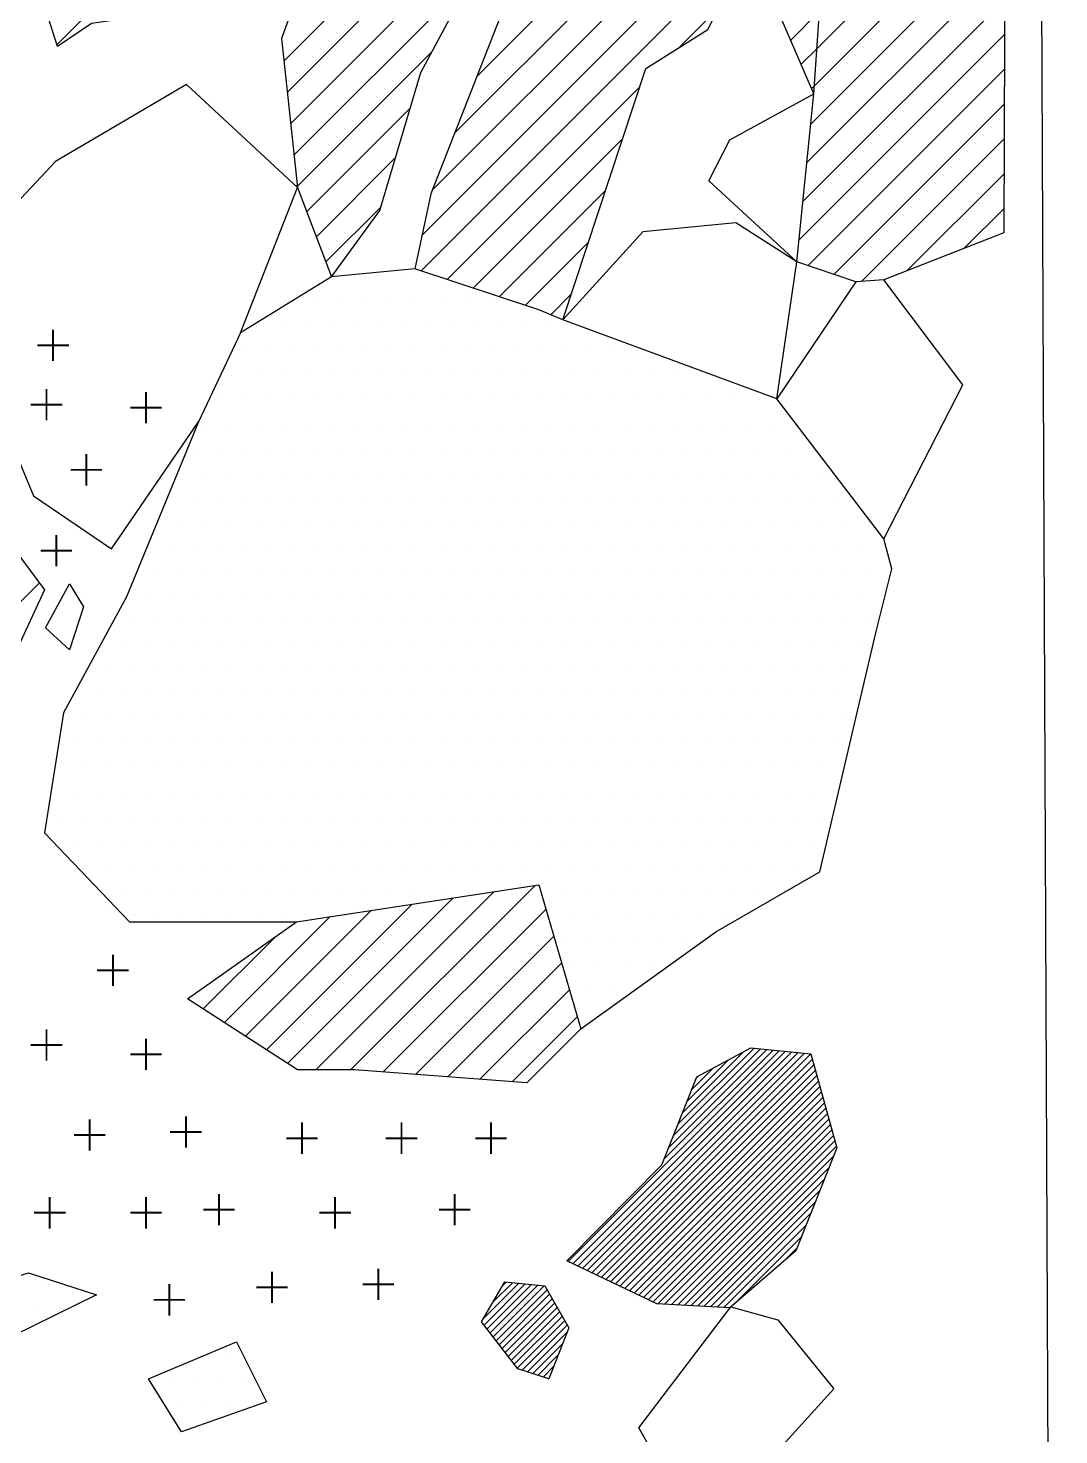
# Model space of a CAD drawing. Header units: metres. Extents: x -3.85 to -2.47, y -18.86 to -15.39.
# Drawn here: x -2.991 to -2.466, y -16.89 to -16.173 of the extents above; entities that cross this region are included whole.
import ezdxf

# ---------------------------------------------------------------- set-up
doc = ezdxf.new("R2010")
doc.units = ezdxf.units.M
doc.header["$LTSCALE"] = 25
doc.header["$MEASUREMENT"] = 0
doc.linetypes.add('STRICHPUNKTX2', pattern=[2, 1, -0.5, 0, -0.5])
doc.layers.get('0').update_dxf_attribs({"linetype": 'CONTINUOUS'})
for name, color, linetype in [('FEUER', 1, 'CONTINUOUS'), ('GRABUNGSGRENZE', 3, 'STRICHPUNKTX2'), ('KNOCHEN', 2, 'CONTINUOUS'), ('KNOCHENSCHRAFF', 2, 'CONTINUOUS'), ('STEINE', 4, 'CONTINUOUS'), ('STEINESCHRAFF', 4, 'CONTINUOUS')]:
    doc.layers.add(name, color=color, linetype=linetype)

# ---------------------------------------------------------------- blocks, each defined once
blk = doc.blocks.new('*X3')
at = {"color": 0}
for p, q in [((-271.614, -1680.171), (-260.866, -1669.423)), ((-271.375, -1680.285), (-260.545, -1669.455)), ((-271.135, -1680.399), (-260.223, -1669.487)), ((-270.896, -1680.513), (-259.902, -1669.519)), ((-270.657, -1680.628), (-259.581, -1669.552)), ((-270.418, -1680.742), (-259.26, -1669.584)), ((-270.178, -1680.856), (-259.183, -1669.861)), ((-266.733, -1674.936), (-261.188, -1669.391)), ((-266.499, -1674.349), (-261.509, -1669.359)), ((-266.265, -1673.761), (-261.83, -1669.326)), ((-266.032, -1673.174), (-262.152, -1669.294)), ((-265.798, -1672.587), (-262.687, -1669.476)), ((-265.565, -1672), (-263.451, -1669.886)), ((-269.939, -1680.971), (-259.107, -1670.138)), ((-269.7, -1681.085), (-259.03, -1670.415)), ((-269.461, -1681.199), (-258.954, -1670.692)), ((-265.331, -1671.413), (-264.214, -1670.296)), ((-269.221, -1681.314), (-258.877, -1670.969)), ((-268.982, -1681.428), (-258.8, -1671.246)), ((-265.098, -1670.826), (-264.978, -1670.706)), ((-268.743, -1681.542), (-258.724, -1671.523)), ((-268.504, -1681.657), (-258.647, -1671.8)), ((-268.264, -1681.771), (-258.571, -1672.077)), ((-268.025, -1681.885), (-258.494, -1672.354)), ((-267.786, -1682), (-258.417, -1672.631)), ((-267.547, -1682.114), (-258.341, -1672.908)), ((-267.308, -1682.228), (-258.264, -1673.185)), ((-267.052, -1682.326), (-258.188, -1673.462)), ((-266.717, -1682.345), (-258.111, -1673.739)), ((-266.382, -1682.363), (-258.034, -1674.016)), ((-266.047, -1682.381), (-257.958, -1674.293)), ((-265.711, -1682.4), (-258.101, -1674.789)), ((-265.376, -1682.418), (-258.335, -1675.377)), ((-265.041, -1682.437), (-258.569, -1675.964)), ((-264.706, -1682.455), (-258.802, -1676.552)), ((-264.371, -1682.473), (-259.036, -1677.139)), ((-264.036, -1682.492), (-259.27, -1677.726)), ((-263.7, -1682.51), (-259.504, -1678.314)), ((-263.208, -1682.371), (-259.738, -1678.901)), ((-260.617, -1680.134), (-259.972, -1679.489)), ((-275.931, -1683.073), (-274.132, -1681.274)), ((-275.904, -1683.4), (-273.81, -1681.306)), ((-275.751, -1683.6), (-273.489, -1681.338)), ((-275.597, -1683.801), (-273.167, -1681.371)), ((-275.452, -1682.241), (-274.453, -1681.242)), ((-275.444, -1684.001), (-272.846, -1681.403)), ((-274.974, -1681.409), (-274.774, -1681.21)), ((-275.291, -1684.201), (-272.699, -1681.61)), ((-275.137, -1684.401), (-272.571, -1681.835)), ((-274.984, -1684.601), (-272.442, -1682.06)), ((-274.831, -1684.802), (-272.314, -1682.285)), ((-274.677, -1685.002), (-272.185, -1682.51)), ((-274.524, -1685.202), (-272.057, -1682.735)), ((-274.371, -1685.402), (-271.928, -1682.96)), ((-274.217, -1685.602), (-271.8, -1683.185)), ((-273.969, -1685.707), (-271.671, -1683.41)), ((-273.701, -1685.794), (-271.683, -1683.775)), ((-273.434, -1685.88), (-271.911, -1684.357)), ((-273.167, -1685.966), (-272.139, -1684.939)), ((-272.899, -1686.052), (-272.367, -1685.52)), ((-272.632, -1686.139), (-272.596, -1686.102))]:
    blk.add_line(p, q, dxfattribs=at)
blk = doc.blocks.new('*X4')
at = {"color": 0}
for p, q in [((-286.094, -1618.99), (-268.224, -1601.121)), ((-285.923, -1620.587), (-271.01, -1605.674)), ((-276.281, -1619.783), (-263.359, -1606.862)), ((-277.421, -1622.692), (-262.486, -1607.757)), ((-278.561, -1625.6), (-261.613, -1608.651)), ((-258.947, -1618.36), (-249.374, -1608.787)), ((-279.077, -1627.883), (-260.74, -1609.546)), ((-285.751, -1622.183), (-274.212, -1610.644)), ((-259.077, -1620.258), (-249.378, -1610.559)), ((-259.262, -1622.21), (-249.383, -1612.331)), ((-279.113, -1629.687), (-262.187, -1612.761)), ((-297.658, -1618.18), (-293.262, -1613.784)), ((-285.58, -1623.78), (-276.523, -1614.722)), ((-259.461, -1624.177), (-249.388, -1614.104)), ((-259.66, -1626.144), (-249.392, -1615.876)), ((-265.994, -1618.336), (-263.955, -1616.296)), ((-260.285, -1617.93), (-258.817, -1616.462)), ((-259.859, -1628.111), (-249.397, -1617.648)), ((-259.752, -1619.165), (-258.947, -1618.36)), ((-285.409, -1625.376), (-278.565, -1618.532)), ((-259.398, -1629.418), (-249.401, -1619.421)), ((-277.785, -1630.126), (-267.973, -1620.315)), ((-259.219, -1620.399), (-259.077, -1620.258)), ((-258.078, -1629.865), (-249.406, -1621.193)), ((-284.935, -1626.67), (-279.672, -1621.407)), ((-276.456, -1630.566), (-268.846, -1622.956)), ((-256.666, -1630.221), (-249.411, -1622.966)), ((-284.446, -1627.949), (-280.419, -1623.922)), ((-254.355, -1629.677), (-249.415, -1624.738)), ((-275.128, -1631.005), (-269.72, -1625.597)), ((-283.958, -1629.229), (-281.167, -1626.437)), ((-251.449, -1628.539), (-249.42, -1626.51)), ((-273.799, -1631.444), (-270.594, -1628.239)), ((-272.51, -1631.923), (-271.467, -1630.88)), ((-311.198, -1658.237), (-298.552, -1645.59)), ((-284.469, -1670.398), (-275.388, -1661.317)), ((-282.701, -1670.398), (-273.301, -1660.998)), ((-286.984, -1669.377), (-279.561, -1661.955)), ((-285.909, -1670.071), (-277.475, -1661.636)), ((-289.132, -1667.99), (-283.735, -1662.593)), ((-288.058, -1668.684), (-281.648, -1662.274)), ((-281.043, -1670.508), (-272.756, -1662.221)), ((-290.206, -1667.297), (-286.516, -1663.606)), ((-279.4, -1670.632), (-272.357, -1663.59)), ((-277.756, -1670.757), (-271.958, -1664.958)), ((-276.113, -1670.881), (-271.559, -1666.327)), ((-274.469, -1671.005), (-271.16, -1667.696))]:
    blk.add_line(p, q, dxfattribs=at)
blk = doc.blocks.new('*X6')
at = {"color": 0}
for p, q in [((-282.5, -1630), (-282.5, -1630)), ((-281.25, -1630), (-281.25, -1630)), ((-280, -1630), (-280, -1630)), ((-278.75, -1630), (-278.75, -1630)), ((-285.625, -1631.25), (-285.625, -1631.25)), ((-284.375, -1631.25), (-284.375, -1631.25)), ((-283.125, -1631.25), (-283.125, -1631.25)), ((-281.875, -1631.25), (-281.875, -1631.25)), ((-280.625, -1631.25), (-280.625, -1631.25)), ((-279.375, -1631.25), (-279.375, -1631.25)), ((-278.125, -1631.25), (-278.125, -1631.25)), ((-276.875, -1631.25), (-276.875, -1631.25)), ((-275.625, -1631.25), (-275.625, -1631.25)), ((-287.5, -1632.5), (-287.5, -1632.5)), ((-286.25, -1632.5), (-286.25, -1632.5)), ((-285, -1632.5), (-285, -1632.5)), ((-283.75, -1632.5), (-283.75, -1632.5)), ((-282.5, -1632.5), (-282.5, -1632.5)), ((-281.25, -1632.5), (-281.25, -1632.5)), ((-280, -1632.5), (-280, -1632.5)), ((-278.75, -1632.5), (-278.75, -1632.5)), ((-277.5, -1632.5), (-277.5, -1632.5)), ((-276.25, -1632.5), (-276.25, -1632.5)), ((-275, -1632.5), (-275, -1632.5)), ((-273.75, -1632.5), (-273.75, -1632.5)), ((-272.5, -1632.5), (-272.5, -1632.5)), ((-271.25, -1632.5), (-271.25, -1632.5)), ((-288.125, -1633.75), (-288.125, -1633.75)), ((-286.875, -1633.75), (-286.875, -1633.75)), ((-285.625, -1633.75), (-285.625, -1633.75)), ((-284.375, -1633.75), (-284.375, -1633.75)), ((-283.125, -1633.75), (-283.125, -1633.75)), ((-281.875, -1633.75), (-281.875, -1633.75)), ((-280.625, -1633.75), (-280.625, -1633.75)), ((-279.375, -1633.75), (-279.375, -1633.75)), ((-278.125, -1633.75), (-278.125, -1633.75)), ((-276.875, -1633.75), (-276.875, -1633.75)), ((-275.625, -1633.75), (-275.625, -1633.75)), ((-274.375, -1633.75), (-274.375, -1633.75)), ((-273.125, -1633.75), (-273.125, -1633.75)), ((-271.875, -1633.75), (-271.875, -1633.75)), ((-270.625, -1633.75), (-270.625, -1633.75)), ((-269.375, -1633.75), (-269.375, -1633.75)), ((-268.125, -1633.75), (-268.125, -1633.75)), ((-288.75, -1635), (-288.75, -1635)), ((-287.5, -1635), (-287.5, -1635)), ((-286.25, -1635), (-286.25, -1635)), ((-285, -1635), (-285, -1635)), ((-283.75, -1635), (-283.75, -1635)), ((-282.5, -1635), (-282.5, -1635)), ((-281.25, -1635), (-281.25, -1635)), ((-280, -1635), (-280, -1635)), ((-278.75, -1635), (-278.75, -1635)), ((-277.5, -1635), (-277.5, -1635)), ((-276.25, -1635), (-276.25, -1635)), ((-275, -1635), (-275, -1635)), ((-273.75, -1635), (-273.75, -1635)), ((-272.5, -1635), (-272.5, -1635)), ((-271.25, -1635), (-271.25, -1635)), ((-270, -1635), (-270, -1635)), ((-268.75, -1635), (-268.75, -1635)), ((-267.5, -1635), (-267.5, -1635)), ((-266.25, -1635), (-266.25, -1635)), ((-265, -1635), (-265, -1635)), ((-289.375, -1636.25), (-289.375, -1636.25)), ((-288.125, -1636.25), (-288.125, -1636.25)), ((-286.875, -1636.25), (-286.875, -1636.25)), ((-285.625, -1636.25), (-285.625, -1636.25)), ((-284.375, -1636.25), (-284.375, -1636.25)), ((-283.125, -1636.25), (-283.125, -1636.25)), ((-281.875, -1636.25), (-281.875, -1636.25)), ((-280.625, -1636.25), (-280.625, -1636.25)), ((-279.375, -1636.25), (-279.375, -1636.25)), ((-278.125, -1636.25), (-278.125, -1636.25)), ((-276.875, -1636.25), (-276.875, -1636.25)), ((-275.625, -1636.25), (-275.625, -1636.25)), ((-274.375, -1636.25), (-274.375, -1636.25)), ((-273.125, -1636.25), (-273.125, -1636.25)), ((-271.875, -1636.25), (-271.875, -1636.25)), ((-270.625, -1636.25), (-270.625, -1636.25)), ((-269.375, -1636.25), (-269.375, -1636.25)), ((-268.125, -1636.25), (-268.125, -1636.25)), ((-266.875, -1636.25), (-266.875, -1636.25)), ((-265.625, -1636.25), (-265.625, -1636.25)), ((-264.375, -1636.25), (-264.375, -1636.25)), ((-263.125, -1636.25), (-263.125, -1636.25)), ((-261.875, -1636.25), (-261.875, -1636.25)), ((-290, -1637.5), (-290, -1637.5)), ((-288.75, -1637.5), (-288.75, -1637.5)), ((-287.5, -1637.5), (-287.5, -1637.5)), ((-286.25, -1637.5), (-286.25, -1637.5)), ((-285, -1637.5), (-285, -1637.5)), ((-283.75, -1637.5), (-283.75, -1637.5)), ((-282.5, -1637.5), (-282.5, -1637.5)), ((-281.25, -1637.5), (-281.25, -1637.5)), ((-280, -1637.5), (-280, -1637.5)), ((-278.75, -1637.5), (-278.75, -1637.5)), ((-277.5, -1637.5), (-277.5, -1637.5)), ((-276.25, -1637.5), (-276.25, -1637.5)), ((-275, -1637.5), (-275, -1637.5)), ((-273.75, -1637.5), (-273.75, -1637.5)), ((-272.5, -1637.5), (-272.5, -1637.5)), ((-271.25, -1637.5), (-271.25, -1637.5)), ((-270, -1637.5), (-270, -1637.5)), ((-268.75, -1637.5), (-268.75, -1637.5)), ((-267.5, -1637.5), (-267.5, -1637.5)), ((-266.25, -1637.5), (-266.25, -1637.5)), ((-265, -1637.5), (-265, -1637.5)), ((-263.75, -1637.5), (-263.75, -1637.5)), ((-262.5, -1637.5), (-262.5, -1637.5)), ((-261.25, -1637.5), (-261.25, -1637.5)), ((-290.625, -1638.75), (-290.625, -1638.75)), ((-289.375, -1638.75), (-289.375, -1638.75)), ((-288.125, -1638.75), (-288.125, -1638.75)), ((-286.875, -1638.75), (-286.875, -1638.75)), ((-285.625, -1638.75), (-285.625, -1638.75)), ((-284.375, -1638.75), (-284.375, -1638.75)), ((-283.125, -1638.75), (-283.125, -1638.75)), ((-281.875, -1638.75), (-281.875, -1638.75)), ((-280.625, -1638.75), (-280.625, -1638.75)), ((-279.375, -1638.75), (-279.375, -1638.75)), ((-278.125, -1638.75), (-278.125, -1638.75)), ((-276.875, -1638.75), (-276.875, -1638.75)), ((-275.625, -1638.75), (-275.625, -1638.75)), ((-274.375, -1638.75), (-274.375, -1638.75)), ((-273.125, -1638.75), (-273.125, -1638.75)), ((-271.875, -1638.75), (-271.875, -1638.75)), ((-270.625, -1638.75), (-270.625, -1638.75)), ((-269.375, -1638.75), (-269.375, -1638.75)), ((-268.125, -1638.75), (-268.125, -1638.75)), ((-266.875, -1638.75), (-266.875, -1638.75)), ((-265.625, -1638.75), (-265.625, -1638.75)), ((-264.375, -1638.75), (-264.375, -1638.75)), ((-263.125, -1638.75), (-263.125, -1638.75)), ((-261.875, -1638.75), (-261.875, -1638.75)), ((-260.625, -1638.75), (-260.625, -1638.75)), ((-259.375, -1638.75), (-259.375, -1638.75)), ((-291.25, -1640), (-291.25, -1640)), ((-290, -1640), (-290, -1640)), ((-288.75, -1640), (-288.75, -1640)), ((-287.5, -1640), (-287.5, -1640)), ((-286.25, -1640), (-286.25, -1640)), ((-285, -1640), (-285, -1640)), ((-283.75, -1640), (-283.75, -1640)), ((-282.5, -1640), (-282.5, -1640)), ((-281.25, -1640), (-281.25, -1640)), ((-280, -1640), (-280, -1640)), ((-278.75, -1640), (-278.75, -1640)), ((-277.5, -1640), (-277.5, -1640)), ((-276.25, -1640), (-276.25, -1640)), ((-275, -1640), (-275, -1640)), ((-273.75, -1640), (-273.75, -1640)), ((-272.5, -1640), (-272.5, -1640)), ((-271.25, -1640), (-271.25, -1640)), ((-270, -1640), (-270, -1640)), ((-268.75, -1640), (-268.75, -1640)), ((-267.5, -1640), (-267.5, -1640)), ((-266.25, -1640), (-266.25, -1640)), ((-265, -1640), (-265, -1640)), ((-263.75, -1640), (-263.75, -1640)), ((-262.5, -1640), (-262.5, -1640)), ((-261.25, -1640), (-261.25, -1640)), ((-260, -1640), (-260, -1640)), ((-258.75, -1640), (-258.75, -1640)), ((-291.875, -1641.25), (-291.875, -1641.25)), ((-290.625, -1641.25), (-290.625, -1641.25)), ((-289.375, -1641.25), (-289.375, -1641.25)), ((-288.125, -1641.25), (-288.125, -1641.25)), ((-286.875, -1641.25), (-286.875, -1641.25)), ((-285.625, -1641.25), (-285.625, -1641.25)), ((-284.375, -1641.25), (-284.375, -1641.25)), ((-283.125, -1641.25), (-283.125, -1641.25)), ((-281.875, -1641.25), (-281.875, -1641.25)), ((-280.625, -1641.25), (-280.625, -1641.25)), ((-279.375, -1641.25), (-279.375, -1641.25)), ((-278.125, -1641.25), (-278.125, -1641.25)), ((-276.875, -1641.25), (-276.875, -1641.25)), ((-275.625, -1641.25), (-275.625, -1641.25)), ((-274.375, -1641.25), (-274.375, -1641.25)), ((-273.125, -1641.25), (-273.125, -1641.25)), ((-271.875, -1641.25), (-271.875, -1641.25)), ((-270.625, -1641.25), (-270.625, -1641.25)), ((-269.375, -1641.25), (-269.375, -1641.25)), ((-268.125, -1641.25), (-268.125, -1641.25)), ((-266.875, -1641.25), (-266.875, -1641.25)), ((-265.625, -1641.25), (-265.625, -1641.25)), ((-264.375, -1641.25), (-264.375, -1641.25)), ((-263.125, -1641.25), (-263.125, -1641.25)), ((-261.875, -1641.25), (-261.875, -1641.25)), ((-260.625, -1641.25), (-260.625, -1641.25)), ((-259.375, -1641.25), (-259.375, -1641.25)), ((-258.125, -1641.25), (-258.125, -1641.25)), ((-292.5, -1642.5), (-292.5, -1642.5)), ((-291.25, -1642.5), (-291.25, -1642.5)), ((-290, -1642.5), (-290, -1642.5)), ((-288.75, -1642.5), (-288.75, -1642.5)), ((-287.5, -1642.5), (-287.5, -1642.5)), ((-286.25, -1642.5), (-286.25, -1642.5)), ((-285, -1642.5), (-285, -1642.5)), ((-283.75, -1642.5), (-283.75, -1642.5)), ((-282.5, -1642.5), (-282.5, -1642.5)), ((-281.25, -1642.5), (-281.25, -1642.5)), ((-280, -1642.5), (-280, -1642.5)), ((-278.75, -1642.5), (-278.75, -1642.5)), ((-277.5, -1642.5), (-277.5, -1642.5)), ((-276.25, -1642.5), (-276.25, -1642.5)), ((-275, -1642.5), (-275, -1642.5)), ((-273.75, -1642.5), (-273.75, -1642.5)), ((-272.5, -1642.5), (-272.5, -1642.5)), ((-271.25, -1642.5), (-271.25, -1642.5)), ((-270, -1642.5), (-270, -1642.5)), ((-268.75, -1642.5), (-268.75, -1642.5)), ((-267.5, -1642.5), (-267.5, -1642.5)), ((-266.25, -1642.5), (-266.25, -1642.5)), ((-265, -1642.5), (-265, -1642.5)), ((-263.75, -1642.5), (-263.75, -1642.5)), ((-262.5, -1642.5), (-262.5, -1642.5)), ((-261.25, -1642.5), (-261.25, -1642.5)), ((-260, -1642.5), (-260, -1642.5)), ((-258.75, -1642.5), (-258.75, -1642.5)), ((-257.5, -1642.5), (-257.5, -1642.5)), ((-256.25, -1642.5), (-256.25, -1642.5)), ((-291.875, -1643.75), (-291.875, -1643.75)), ((-290.625, -1643.75), (-290.625, -1643.75)), ((-289.375, -1643.75), (-289.375, -1643.75)), ((-288.125, -1643.75), (-288.125, -1643.75)), ((-286.875, -1643.75), (-286.875, -1643.75)), ((-285.625, -1643.75), (-285.625, -1643.75)), ((-284.375, -1643.75), (-284.375, -1643.75)), ((-283.125, -1643.75), (-283.125, -1643.75)), ((-281.875, -1643.75), (-281.875, -1643.75)), ((-280.625, -1643.75), (-280.625, -1643.75)), ((-279.375, -1643.75), (-279.375, -1643.75)), ((-278.125, -1643.75), (-278.125, -1643.75)), ((-276.875, -1643.75), (-276.875, -1643.75)), ((-275.625, -1643.75), (-275.625, -1643.75)), ((-274.375, -1643.75), (-274.375, -1643.75)), ((-273.125, -1643.75), (-273.125, -1643.75)), ((-271.875, -1643.75), (-271.875, -1643.75)), ((-270.625, -1643.75), (-270.625, -1643.75)), ((-269.375, -1643.75), (-269.375, -1643.75)), ((-268.125, -1643.75), (-268.125, -1643.75)), ((-266.875, -1643.75), (-266.875, -1643.75)), ((-265.625, -1643.75), (-265.625, -1643.75)), ((-264.375, -1643.75), (-264.375, -1643.75)), ((-263.125, -1643.75), (-263.125, -1643.75)), ((-261.875, -1643.75), (-261.875, -1643.75)), ((-260.625, -1643.75), (-260.625, -1643.75)), ((-259.375, -1643.75), (-259.375, -1643.75)), ((-258.125, -1643.75), (-258.125, -1643.75)), ((-256.875, -1643.75), (-256.875, -1643.75)), ((-255.625, -1643.75), (-255.625, -1643.75)), ((-292.5, -1645), (-292.5, -1645)), ((-291.25, -1645), (-291.25, -1645)), ((-290, -1645), (-290, -1645)), ((-288.75, -1645), (-288.75, -1645)), ((-287.5, -1645), (-287.5, -1645)), ((-286.25, -1645), (-286.25, -1645)), ((-285, -1645), (-285, -1645)), ((-283.75, -1645), (-283.75, -1645)), ((-282.5, -1645), (-282.5, -1645)), ((-281.25, -1645), (-281.25, -1645)), ((-280, -1645), (-280, -1645)), ((-278.75, -1645), (-278.75, -1645)), ((-277.5, -1645), (-277.5, -1645)), ((-276.25, -1645), (-276.25, -1645)), ((-275, -1645), (-275, -1645)), ((-273.75, -1645), (-273.75, -1645)), ((-272.5, -1645), (-272.5, -1645)), ((-271.25, -1645), (-271.25, -1645)), ((-270, -1645), (-270, -1645)), ((-268.75, -1645), (-268.75, -1645)), ((-267.5, -1645), (-267.5, -1645)), ((-266.25, -1645), (-266.25, -1645)), ((-265, -1645), (-265, -1645)), ((-263.75, -1645), (-263.75, -1645)), ((-262.5, -1645), (-262.5, -1645)), ((-261.25, -1645), (-261.25, -1645)), ((-260, -1645), (-260, -1645)), ((-258.75, -1645), (-258.75, -1645)), ((-257.5, -1645), (-257.5, -1645)), ((-256.25, -1645), (-256.25, -1645)), ((-293.125, -1646.25), (-293.125, -1646.25)), ((-291.875, -1646.25), (-291.875, -1646.25)), ((-290.625, -1646.25), (-290.625, -1646.25)), ((-289.375, -1646.25), (-289.375, -1646.25)), ((-288.125, -1646.25), (-288.125, -1646.25)), ((-286.875, -1646.25), (-286.875, -1646.25)), ((-285.625, -1646.25), (-285.625, -1646.25)), ((-284.375, -1646.25), (-284.375, -1646.25)), ((-283.125, -1646.25), (-283.125, -1646.25)), ((-281.875, -1646.25), (-281.875, -1646.25)), ((-280.625, -1646.25), (-280.625, -1646.25)), ((-279.375, -1646.25), (-279.375, -1646.25)), ((-278.125, -1646.25), (-278.125, -1646.25)), ((-276.875, -1646.25), (-276.875, -1646.25)), ((-275.625, -1646.25), (-275.625, -1646.25)), ((-274.375, -1646.25), (-274.375, -1646.25)), ((-273.125, -1646.25), (-273.125, -1646.25)), ((-271.875, -1646.25), (-271.875, -1646.25)), ((-270.625, -1646.25), (-270.625, -1646.25)), ((-269.375, -1646.25), (-269.375, -1646.25)), ((-268.125, -1646.25), (-268.125, -1646.25)), ((-266.875, -1646.25), (-266.875, -1646.25)), ((-265.625, -1646.25), (-265.625, -1646.25)), ((-264.375, -1646.25), (-264.375, -1646.25)), ((-263.125, -1646.25), (-263.125, -1646.25)), ((-261.875, -1646.25), (-261.875, -1646.25)), ((-260.625, -1646.25), (-260.625, -1646.25)), ((-259.375, -1646.25), (-259.375, -1646.25)), ((-258.125, -1646.25), (-258.125, -1646.25)), ((-256.875, -1646.25), (-256.875, -1646.25)), ((-255.625, -1646.25), (-255.625, -1646.25)), ((-293.75, -1647.5), (-293.75, -1647.5)), ((-292.5, -1647.5), (-292.5, -1647.5)), ((-291.25, -1647.5), (-291.25, -1647.5)), ((-290, -1647.5), (-290, -1647.5)), ((-288.75, -1647.5), (-288.75, -1647.5)), ((-287.5, -1647.5), (-287.5, -1647.5)), ((-286.25, -1647.5), (-286.25, -1647.5)), ((-285, -1647.5), (-285, -1647.5)), ((-283.75, -1647.5), (-283.75, -1647.5)), ((-282.5, -1647.5), (-282.5, -1647.5)), ((-281.25, -1647.5), (-281.25, -1647.5)), ((-280, -1647.5), (-280, -1647.5)), ((-278.75, -1647.5), (-278.75, -1647.5)), ((-277.5, -1647.5), (-277.5, -1647.5)), ((-276.25, -1647.5), (-276.25, -1647.5)), ((-275, -1647.5), (-275, -1647.5)), ((-273.75, -1647.5), (-273.75, -1647.5)), ((-272.5, -1647.5), (-272.5, -1647.5)), ((-271.25, -1647.5), (-271.25, -1647.5)), ((-270, -1647.5), (-270, -1647.5)), ((-268.75, -1647.5), (-268.75, -1647.5)), ((-267.5, -1647.5), (-267.5, -1647.5)), ((-266.25, -1647.5), (-266.25, -1647.5)), ((-265, -1647.5), (-265, -1647.5)), ((-263.75, -1647.5), (-263.75, -1647.5)), ((-262.5, -1647.5), (-262.5, -1647.5)), ((-261.25, -1647.5), (-261.25, -1647.5)), ((-260, -1647.5), (-260, -1647.5)), ((-258.75, -1647.5), (-258.75, -1647.5)), ((-257.5, -1647.5), (-257.5, -1647.5)), ((-256.25, -1647.5), (-256.25, -1647.5)), ((-294.375, -1648.75), (-294.375, -1648.75)), ((-293.125, -1648.75), (-293.125, -1648.75)), ((-291.875, -1648.75), (-291.875, -1648.75)), ((-290.625, -1648.75), (-290.625, -1648.75)), ((-289.375, -1648.75), (-289.375, -1648.75)), ((-288.125, -1648.75), (-288.125, -1648.75)), ((-286.875, -1648.75), (-286.875, -1648.75)), ((-285.625, -1648.75), (-285.625, -1648.75)), ((-284.375, -1648.75), (-284.375, -1648.75)), ((-283.125, -1648.75), (-283.125, -1648.75)), ((-281.875, -1648.75), (-281.875, -1648.75)), ((-280.625, -1648.75), (-280.625, -1648.75)), ((-279.375, -1648.75), (-279.375, -1648.75)), ((-278.125, -1648.75), (-278.125, -1648.75)), ((-276.875, -1648.75), (-276.875, -1648.75)), ((-275.625, -1648.75), (-275.625, -1648.75)), ((-274.375, -1648.75), (-274.375, -1648.75)), ((-273.125, -1648.75), (-273.125, -1648.75)), ((-271.875, -1648.75), (-271.875, -1648.75)), ((-270.625, -1648.75), (-270.625, -1648.75)), ((-269.375, -1648.75), (-269.375, -1648.75)), ((-268.125, -1648.75), (-268.125, -1648.75)), ((-266.875, -1648.75), (-266.875, -1648.75)), ((-265.625, -1648.75), (-265.625, -1648.75)), ((-264.375, -1648.75), (-264.375, -1648.75)), ((-263.125, -1648.75), (-263.125, -1648.75)), ((-261.875, -1648.75), (-261.875, -1648.75)), ((-260.625, -1648.75), (-260.625, -1648.75)), ((-259.375, -1648.75), (-259.375, -1648.75)), ((-258.125, -1648.75), (-258.125, -1648.75)), ((-256.875, -1648.75), (-256.875, -1648.75)), ((-295, -1650), (-295, -1650)), ((-293.75, -1650), (-293.75, -1650)), ((-292.5, -1650), (-292.5, -1650)), ((-291.25, -1650), (-291.25, -1650)), ((-290, -1650), (-290, -1650)), ((-288.75, -1650), (-288.75, -1650)), ((-287.5, -1650), (-287.5, -1650)), ((-286.25, -1650), (-286.25, -1650)), ((-285, -1650), (-285, -1650)), ((-283.75, -1650), (-283.75, -1650)), ((-282.5, -1650), (-282.5, -1650)), ((-281.25, -1650), (-281.25, -1650)), ((-280, -1650), (-280, -1650)), ((-278.75, -1650), (-278.75, -1650)), ((-277.5, -1650), (-277.5, -1650)), ((-276.25, -1650), (-276.25, -1650)), ((-275, -1650), (-275, -1650)), ((-273.75, -1650), (-273.75, -1650)), ((-272.5, -1650), (-272.5, -1650)), ((-271.25, -1650), (-271.25, -1650)), ((-270, -1650), (-270, -1650)), ((-268.75, -1650), (-268.75, -1650)), ((-267.5, -1650), (-267.5, -1650)), ((-266.25, -1650), (-266.25, -1650)), ((-265, -1650), (-265, -1650)), ((-263.75, -1650), (-263.75, -1650)), ((-262.5, -1650), (-262.5, -1650)), ((-261.25, -1650), (-261.25, -1650)), ((-260, -1650), (-260, -1650)), ((-258.75, -1650), (-258.75, -1650)), ((-257.5, -1650), (-257.5, -1650)), ((-295.625, -1651.25), (-295.625, -1651.25)), ((-294.375, -1651.25), (-294.375, -1651.25)), ((-293.125, -1651.25), (-293.125, -1651.25)), ((-291.875, -1651.25), (-291.875, -1651.25)), ((-290.625, -1651.25), (-290.625, -1651.25)), ((-289.375, -1651.25), (-289.375, -1651.25)), ((-288.125, -1651.25), (-288.125, -1651.25)), ((-286.875, -1651.25), (-286.875, -1651.25)), ((-285.625, -1651.25), (-285.625, -1651.25)), ((-284.375, -1651.25), (-284.375, -1651.25)), ((-283.125, -1651.25), (-283.125, -1651.25)), ((-281.875, -1651.25), (-281.875, -1651.25)), ((-280.625, -1651.25), (-280.625, -1651.25)), ((-279.375, -1651.25), (-279.375, -1651.25)), ((-278.125, -1651.25), (-278.125, -1651.25)), ((-276.875, -1651.25), (-276.875, -1651.25)), ((-275.625, -1651.25), (-275.625, -1651.25)), ((-274.375, -1651.25), (-274.375, -1651.25)), ((-273.125, -1651.25), (-273.125, -1651.25)), ((-271.875, -1651.25), (-271.875, -1651.25)), ((-270.625, -1651.25), (-270.625, -1651.25)), ((-269.375, -1651.25), (-269.375, -1651.25)), ((-268.125, -1651.25), (-268.125, -1651.25)), ((-266.875, -1651.25), (-266.875, -1651.25)), ((-265.625, -1651.25), (-265.625, -1651.25)), ((-264.375, -1651.25), (-264.375, -1651.25)), ((-263.125, -1651.25), (-263.125, -1651.25)), ((-261.875, -1651.25), (-261.875, -1651.25)), ((-260.625, -1651.25), (-260.625, -1651.25)), ((-259.375, -1651.25), (-259.375, -1651.25)), ((-258.125, -1651.25), (-258.125, -1651.25)), ((-256.875, -1651.25), (-256.875, -1651.25)), ((-296.25, -1652.5), (-296.25, -1652.5)), ((-295, -1652.5), (-295, -1652.5)), ((-293.75, -1652.5), (-293.75, -1652.5)), ((-292.5, -1652.5), (-292.5, -1652.5)), ((-291.25, -1652.5), (-291.25, -1652.5)), ((-290, -1652.5), (-290, -1652.5)), ((-288.75, -1652.5), (-288.75, -1652.5)), ((-287.5, -1652.5), (-287.5, -1652.5)), ((-286.25, -1652.5), (-286.25, -1652.5)), ((-285, -1652.5), (-285, -1652.5)), ((-283.75, -1652.5), (-283.75, -1652.5)), ((-282.5, -1652.5), (-282.5, -1652.5)), ((-281.25, -1652.5), (-281.25, -1652.5)), ((-280, -1652.5), (-280, -1652.5)), ((-278.75, -1652.5), (-278.75, -1652.5)), ((-277.5, -1652.5), (-277.5, -1652.5)), ((-276.25, -1652.5), (-276.25, -1652.5)), ((-275, -1652.5), (-275, -1652.5)), ((-273.75, -1652.5), (-273.75, -1652.5)), ((-272.5, -1652.5), (-272.5, -1652.5)), ((-271.25, -1652.5), (-271.25, -1652.5)), ((-270, -1652.5), (-270, -1652.5)), ((-268.75, -1652.5), (-268.75, -1652.5)), ((-267.5, -1652.5), (-267.5, -1652.5)), ((-266.25, -1652.5), (-266.25, -1652.5)), ((-265, -1652.5), (-265, -1652.5)), ((-263.75, -1652.5), (-263.75, -1652.5)), ((-262.5, -1652.5), (-262.5, -1652.5)), ((-261.25, -1652.5), (-261.25, -1652.5)), ((-260, -1652.5), (-260, -1652.5)), ((-258.75, -1652.5), (-258.75, -1652.5)), ((-257.5, -1652.5), (-257.5, -1652.5)), ((-296.875, -1653.75), (-296.875, -1653.75)), ((-295.625, -1653.75), (-295.625, -1653.75)), ((-294.375, -1653.75), (-294.375, -1653.75)), ((-293.125, -1653.75), (-293.125, -1653.75)), ((-291.875, -1653.75), (-291.875, -1653.75)), ((-290.625, -1653.75), (-290.625, -1653.75)), ((-289.375, -1653.75), (-289.375, -1653.75)), ((-288.125, -1653.75), (-288.125, -1653.75)), ((-286.875, -1653.75), (-286.875, -1653.75)), ((-285.625, -1653.75), (-285.625, -1653.75)), ((-284.375, -1653.75), (-284.375, -1653.75)), ((-283.125, -1653.75), (-283.125, -1653.75)), ((-281.875, -1653.75), (-281.875, -1653.75)), ((-280.625, -1653.75), (-280.625, -1653.75)), ((-279.375, -1653.75), (-279.375, -1653.75)), ((-278.125, -1653.75), (-278.125, -1653.75)), ((-276.875, -1653.75), (-276.875, -1653.75)), ((-275.625, -1653.75), (-275.625, -1653.75)), ((-274.375, -1653.75), (-274.375, -1653.75)), ((-273.125, -1653.75), (-273.125, -1653.75)), ((-271.875, -1653.75), (-271.875, -1653.75)), ((-270.625, -1653.75), (-270.625, -1653.75)), ((-269.375, -1653.75), (-269.375, -1653.75)), ((-268.125, -1653.75), (-268.125, -1653.75)), ((-266.875, -1653.75), (-266.875, -1653.75)), ((-265.625, -1653.75), (-265.625, -1653.75)), ((-264.375, -1653.75), (-264.375, -1653.75)), ((-263.125, -1653.75), (-263.125, -1653.75)), ((-261.875, -1653.75), (-261.875, -1653.75)), ((-260.625, -1653.75), (-260.625, -1653.75)), ((-259.375, -1653.75), (-259.375, -1653.75)), ((-258.125, -1653.75), (-258.125, -1653.75)), ((-297.5, -1655), (-297.5, -1655)), ((-296.25, -1655), (-296.25, -1655)), ((-295, -1655), (-295, -1655)), ((-293.75, -1655), (-293.75, -1655)), ((-292.5, -1655), (-292.5, -1655)), ((-291.25, -1655), (-291.25, -1655)), ((-290, -1655), (-290, -1655)), ((-288.75, -1655), (-288.75, -1655)), ((-287.5, -1655), (-287.5, -1655)), ((-286.25, -1655), (-286.25, -1655)), ((-285, -1655), (-285, -1655)), ((-283.75, -1655), (-283.75, -1655)), ((-282.5, -1655), (-282.5, -1655)), ((-281.25, -1655), (-281.25, -1655)), ((-280, -1655), (-280, -1655)), ((-278.75, -1655), (-278.75, -1655)), ((-277.5, -1655), (-277.5, -1655)), ((-276.25, -1655), (-276.25, -1655)), ((-275, -1655), (-275, -1655)), ((-273.75, -1655), (-273.75, -1655)), ((-272.5, -1655), (-272.5, -1655)), ((-271.25, -1655), (-271.25, -1655)), ((-270, -1655), (-270, -1655)), ((-268.75, -1655), (-268.75, -1655)), ((-267.5, -1655), (-267.5, -1655)), ((-266.25, -1655), (-266.25, -1655)), ((-265, -1655), (-265, -1655)), ((-263.75, -1655), (-263.75, -1655)), ((-262.5, -1655), (-262.5, -1655)), ((-261.25, -1655), (-261.25, -1655)), ((-260, -1655), (-260, -1655)), ((-258.75, -1655), (-258.75, -1655)), ((-296.875, -1656.25), (-296.875, -1656.25)), ((-295.625, -1656.25), (-295.625, -1656.25)), ((-294.375, -1656.25), (-294.375, -1656.25)), ((-293.125, -1656.25), (-293.125, -1656.25)), ((-291.875, -1656.25), (-291.875, -1656.25)), ((-290.625, -1656.25), (-290.625, -1656.25)), ((-289.375, -1656.25), (-289.375, -1656.25)), ((-288.125, -1656.25), (-288.125, -1656.25)), ((-286.875, -1656.25), (-286.875, -1656.25)), ((-285.625, -1656.25), (-285.625, -1656.25)), ((-284.375, -1656.25), (-284.375, -1656.25)), ((-283.125, -1656.25), (-283.125, -1656.25)), ((-281.875, -1656.25), (-281.875, -1656.25)), ((-280.625, -1656.25), (-280.625, -1656.25)), ((-279.375, -1656.25), (-279.375, -1656.25)), ((-278.125, -1656.25), (-278.125, -1656.25)), ((-276.875, -1656.25), (-276.875, -1656.25)), ((-275.625, -1656.25), (-275.625, -1656.25)), ((-274.375, -1656.25), (-274.375, -1656.25)), ((-273.125, -1656.25), (-273.125, -1656.25)), ((-271.875, -1656.25), (-271.875, -1656.25)), ((-270.625, -1656.25), (-270.625, -1656.25)), ((-269.375, -1656.25), (-269.375, -1656.25)), ((-268.125, -1656.25), (-268.125, -1656.25)), ((-266.875, -1656.25), (-266.875, -1656.25)), ((-265.625, -1656.25), (-265.625, -1656.25)), ((-264.375, -1656.25), (-264.375, -1656.25)), ((-263.125, -1656.25), (-263.125, -1656.25)), ((-261.875, -1656.25), (-261.875, -1656.25)), ((-260.625, -1656.25), (-260.625, -1656.25)), ((-259.375, -1656.25), (-259.375, -1656.25)), ((-258.125, -1656.25), (-258.125, -1656.25)), ((-297.5, -1657.5), (-297.5, -1657.5)), ((-296.25, -1657.5), (-296.25, -1657.5)), ((-295, -1657.5), (-295, -1657.5)), ((-293.75, -1657.5), (-293.75, -1657.5)), ((-292.5, -1657.5), (-292.5, -1657.5)), ((-291.25, -1657.5), (-291.25, -1657.5)), ((-290, -1657.5), (-290, -1657.5)), ((-288.75, -1657.5), (-288.75, -1657.5)), ((-287.5, -1657.5), (-287.5, -1657.5)), ((-286.25, -1657.5), (-286.25, -1657.5)), ((-285, -1657.5), (-285, -1657.5)), ((-283.75, -1657.5), (-283.75, -1657.5)), ((-282.5, -1657.5), (-282.5, -1657.5)), ((-281.25, -1657.5), (-281.25, -1657.5)), ((-280, -1657.5), (-280, -1657.5)), ((-278.75, -1657.5), (-278.75, -1657.5)), ((-277.5, -1657.5), (-277.5, -1657.5)), ((-276.25, -1657.5), (-276.25, -1657.5)), ((-275, -1657.5), (-275, -1657.5)), ((-273.75, -1657.5), (-273.75, -1657.5)), ((-272.5, -1657.5), (-272.5, -1657.5)), ((-271.25, -1657.5), (-271.25, -1657.5)), ((-270, -1657.5), (-270, -1657.5)), ((-268.75, -1657.5), (-268.75, -1657.5)), ((-267.5, -1657.5), (-267.5, -1657.5)), ((-266.25, -1657.5), (-266.25, -1657.5)), ((-265, -1657.5), (-265, -1657.5)), ((-263.75, -1657.5), (-263.75, -1657.5)), ((-262.5, -1657.5), (-262.5, -1657.5)), ((-261.25, -1657.5), (-261.25, -1657.5)), ((-260, -1657.5), (-260, -1657.5)), ((-258.75, -1657.5), (-258.75, -1657.5)), ((-296.875, -1658.75), (-296.875, -1658.75)), ((-295.625, -1658.75), (-295.625, -1658.75)), ((-294.375, -1658.75), (-294.375, -1658.75)), ((-293.125, -1658.75), (-293.125, -1658.75)), ((-291.875, -1658.75), (-291.875, -1658.75)), ((-290.625, -1658.75), (-290.625, -1658.75)), ((-289.375, -1658.75), (-289.375, -1658.75)), ((-288.125, -1658.75), (-288.125, -1658.75)), ((-286.875, -1658.75), (-286.875, -1658.75)), ((-285.625, -1658.75), (-285.625, -1658.75)), ((-284.375, -1658.75), (-284.375, -1658.75)), ((-283.125, -1658.75), (-283.125, -1658.75)), ((-281.875, -1658.75), (-281.875, -1658.75)), ((-280.625, -1658.75), (-280.625, -1658.75)), ((-279.375, -1658.75), (-279.375, -1658.75)), ((-278.125, -1658.75), (-278.125, -1658.75)), ((-276.875, -1658.75), (-276.875, -1658.75)), ((-275.625, -1658.75), (-275.625, -1658.75)), ((-274.375, -1658.75), (-274.375, -1658.75)), ((-273.125, -1658.75), (-273.125, -1658.75)), ((-271.875, -1658.75), (-271.875, -1658.75)), ((-270.625, -1658.75), (-270.625, -1658.75)), ((-269.375, -1658.75), (-269.375, -1658.75)), ((-268.125, -1658.75), (-268.125, -1658.75)), ((-266.875, -1658.75), (-266.875, -1658.75)), ((-265.625, -1658.75), (-265.625, -1658.75)), ((-264.375, -1658.75), (-264.375, -1658.75)), ((-263.125, -1658.75), (-263.125, -1658.75)), ((-261.875, -1658.75), (-261.875, -1658.75)), ((-260.625, -1658.75), (-260.625, -1658.75)), ((-259.375, -1658.75), (-259.375, -1658.75)), ((-296.25, -1660), (-296.25, -1660)), ((-295, -1660), (-295, -1660)), ((-293.75, -1660), (-293.75, -1660)), ((-292.5, -1660), (-292.5, -1660)), ((-291.25, -1660), (-291.25, -1660)), ((-290, -1660), (-290, -1660)), ((-288.75, -1660), (-288.75, -1660)), ((-287.5, -1660), (-287.5, -1660)), ((-286.25, -1660), (-286.25, -1660)), ((-285, -1660), (-285, -1660)), ((-283.75, -1660), (-283.75, -1660)), ((-282.5, -1660), (-282.5, -1660)), ((-281.25, -1660), (-281.25, -1660)), ((-280, -1660), (-280, -1660)), ((-278.75, -1660), (-278.75, -1660)), ((-277.5, -1660), (-277.5, -1660)), ((-276.25, -1660), (-276.25, -1660)), ((-275, -1660), (-275, -1660)), ((-273.75, -1660), (-273.75, -1660)), ((-272.5, -1660), (-272.5, -1660)), ((-271.25, -1660), (-271.25, -1660)), ((-270, -1660), (-270, -1660)), ((-268.75, -1660), (-268.75, -1660)), ((-267.5, -1660), (-267.5, -1660)), ((-266.25, -1660), (-266.25, -1660)), ((-265, -1660), (-265, -1660)), ((-263.75, -1660), (-263.75, -1660)), ((-262.5, -1660), (-262.5, -1660)), ((-261.25, -1660), (-261.25, -1660)), ((-260, -1660), (-260, -1660)), ((-258.75, -1660), (-258.75, -1660)), ((-294.375, -1661.25), (-294.375, -1661.25)), ((-293.125, -1661.25), (-293.125, -1661.25)), ((-291.875, -1661.25), (-291.875, -1661.25)), ((-290.625, -1661.25), (-290.625, -1661.25)), ((-289.375, -1661.25), (-289.375, -1661.25)), ((-288.125, -1661.25), (-288.125, -1661.25)), ((-286.875, -1661.25), (-286.875, -1661.25)), ((-285.625, -1661.25), (-285.625, -1661.25)), ((-284.375, -1661.25), (-284.375, -1661.25)), ((-283.125, -1661.25), (-283.125, -1661.25)), ((-281.875, -1661.25), (-281.875, -1661.25)), ((-280.625, -1661.25), (-280.625, -1661.25)), ((-279.375, -1661.25), (-279.375, -1661.25)), ((-278.125, -1661.25), (-278.125, -1661.25)), ((-276.875, -1661.25), (-276.875, -1661.25)), ((-275.625, -1661.25), (-275.625, -1661.25)), ((-271.875, -1661.25), (-271.875, -1661.25)), ((-270.625, -1661.25), (-270.625, -1661.25)), ((-269.375, -1661.25), (-269.375, -1661.25)), ((-268.125, -1661.25), (-268.125, -1661.25)), ((-266.875, -1661.25), (-266.875, -1661.25)), ((-265.625, -1661.25), (-265.625, -1661.25)), ((-264.375, -1661.25), (-264.375, -1661.25)), ((-263.125, -1661.25), (-263.125, -1661.25)), ((-261.875, -1661.25), (-261.875, -1661.25)), ((-260.625, -1661.25), (-260.625, -1661.25)), ((-293.75, -1662.5), (-293.75, -1662.5)), ((-292.5, -1662.5), (-292.5, -1662.5)), ((-291.25, -1662.5), (-291.25, -1662.5)), ((-290, -1662.5), (-290, -1662.5)), ((-288.75, -1662.5), (-288.75, -1662.5)), ((-287.5, -1662.5), (-287.5, -1662.5)), ((-286.25, -1662.5), (-286.25, -1662.5)), ((-285, -1662.5), (-285, -1662.5)), ((-283.75, -1662.5), (-283.75, -1662.5)), ((-272.5, -1662.5), (-272.5, -1662.5)), ((-271.25, -1662.5), (-271.25, -1662.5)), ((-270, -1662.5), (-270, -1662.5)), ((-268.75, -1662.5), (-268.75, -1662.5)), ((-267.5, -1662.5), (-267.5, -1662.5)), ((-266.25, -1662.5), (-266.25, -1662.5)), ((-265, -1662.5), (-265, -1662.5)), ((-263.75, -1662.5), (-263.75, -1662.5)), ((-271.875, -1663.75), (-271.875, -1663.75)), ((-270.625, -1663.75), (-270.625, -1663.75)), ((-269.375, -1663.75), (-269.375, -1663.75)), ((-268.125, -1663.75), (-268.125, -1663.75)), ((-266.875, -1663.75), (-266.875, -1663.75)), ((-265.625, -1663.75), (-265.625, -1663.75)), ((-271.25, -1665), (-271.25, -1665)), ((-270, -1665), (-270, -1665)), ((-268.75, -1665), (-268.75, -1665)), ((-267.5, -1665), (-267.5, -1665)), ((-270.625, -1666.25), (-270.625, -1666.25)), ((-269.375, -1666.25), (-269.375, -1666.25)), ((-268.125, -1666.25), (-268.125, -1666.25)), ((-270, -1667.5), (-270, -1667.5)), ((-298.125, -1681.25), (-298.125, -1681.25)), ((-298.75, -1682.5), (-298.75, -1682.5)), ((-297.5, -1682.5), (-297.5, -1682.5)), ((-290, -1685), (-290, -1685)), ((-288.75, -1685), (-288.75, -1685)), ((-291.875, -1686.25), (-291.875, -1686.25)), ((-290.625, -1686.25), (-290.625, -1686.25)), ((-289.375, -1686.25), (-289.375, -1686.25)), ((-288.125, -1686.25), (-288.125, -1686.25)), ((-291.25, -1687.5), (-291.25, -1687.5)), ((-290, -1687.5), (-290, -1687.5)), ((-288.75, -1687.5), (-288.75, -1687.5))]:
    blk.add_line(p, q, dxfattribs=at)
blk = doc.blocks.new('LB')
at = {"layer": 'FEUER', "const_width": 0.1}
for points in [[(0, 0), (0, -1.6)], [(-0.8, -0.8), (0.8, -0.8)]]:
    blk.add_lwpolyline(points, dxfattribs=at)

msp = doc.modelspace()

# ---------------------------------------------------------------- linework, layer by layer
at = {"layer": 'GRABUNGSGRENZE', "flags": 128}
msp.add_lwpolyline([(-3.83189, -15.40344), (-3.80292, -17.09429), (-3.85338, -17.49177), (-3.85497, -18.85597), (-2.46628, -18.09316), (-2.4784, -15.41267)], dxfattribs=at)
at = {"layer": 'KNOCHEN'}
for points in [[(-2.71695, -16.80132), (-2.66853, -16.7524), (-2.6507, -16.70755), (-2.62318, -16.69278), (-2.5926, -16.69584), (-2.57935, -16.74374), (-2.60025, -16.79623), (-2.63389, -16.82527), (-2.67109, -16.82323), (-2.71695, -16.80132)], [(-2.74192, -16.85635), (-2.76027, -16.8324), (-2.74854, -16.81202), (-2.72816, -16.81406), (-2.71593, -16.83546), (-2.72612, -16.86145), (-2.74192, -16.85635)]]:
    msp.add_lwpolyline(points, dxfattribs=at)
at = {"layer": 'STEINE'}
for points in [[(-2.83668, -16.29987), (-2.81222, -16.26623), (-2.79132, -16.19591), (-2.74953, -16.11794), (-2.68124, -16.01195), (-2.75106, -15.95997), (-2.76634, -15.96812), (-2.81374, -16.05475), (-2.83769, -16.11132), (-2.86216, -16.17858), (-2.85401, -16.25451), (-2.83668, -16.29987)], [(-2.8912, -16.15514), (-2.93401, -16.16737), (-2.95898, -16.17093), (-2.97631, -16.18265), (-2.99873, -16.11182), (-2.9921, -16.06952), (-2.97987, -16.00888), (-2.90139, -15.99411), (-2.86011, -16.03335), (-2.85094, -16.09297)], [(-2.56965, -16.30243), (-2.59972, -16.29223), (-2.59105, -16.20662), (-2.58595, -16.13222), (-2.58187, -16.09145), (-2.55181, -16.04406), (-2.49371, -16.07821), (-2.49423, -16.27746), (-2.55538, -16.30141)], [(-2.71897, -16.32179), (-2.67666, -16.19388), (-2.64507, -16.174), (-2.60634, -16.09655), (-2.64761, -16.05425), (-2.7215, -16.11132), (-2.74087, -16.1419), (-2.78623, -16.25757), (-2.79439, -16.29579)], [(-2.59105, -16.20662), (-2.61857, -16.14292), (-2.58595, -16.13222)], [(-2.88306, -16.3284), (-2.85401, -16.25451), (-2.91057, -16.20202), (-2.97733, -16.24126), (-3.0023, -16.26776), (-3.00689, -16.36764), (-2.98855, -16.41146), (-2.9488, -16.43847), (-2.90446, -16.37376)], [(-2.59972, -16.29223), (-2.64456, -16.25095), (-2.63386, -16.23006), (-2.59105, -16.20662)], [(-2.60991, -16.36205), (-2.59972, -16.29223), (-2.6308, -16.27236), (-2.6782, -16.27694), (-2.71897, -16.32179)], [(-2.70981, -16.68309), (-2.64101, -16.63366), (-2.58801, -16.60309), (-2.55947, -16.4813), (-2.55131, -16.44868), (-2.55539, -16.43339), (-2.60991, -16.36205), (-2.71897, -16.32179), (-2.7312, -16.31669), (-2.79439, -16.29579), (-2.83668, -16.29987), (-2.88306, -16.3284), (-2.90446, -16.37376), (-2.94116, -16.46293)], [(-2.55539, -16.43339), (-2.51513, -16.35492), (-2.55538, -16.30141), (-2.56965, -16.30243), (-2.60991, -16.36205)], [(-3.10678, -16.58574), (-3.14296, -16.5623), (-3.20156, -16.52356), (-3.24539, -16.47566), (-3.27545, -16.4033), (-3.1985, -16.3926), (-3.06702, -16.34623), (-2.98294, -16.45937), (-3.03238, -16.56587), (-3.06601, -16.59797), (-3.09251, -16.59695), (-3.10678, -16.58574)], [(-2.94116, -16.46293), (-2.97326, -16.52205), (-2.98295, -16.5832), (-2.93964, -16.62855), (-2.85453, -16.62856)], [(-2.98244, -16.47873), (-2.9702, -16.45631), (-2.96307, -16.46803), (-2.97021, -16.48994), (-2.98244, -16.47873)], [(-2.85403, -16.70398), (-2.91008, -16.66779), (-2.85453, -16.62856), (-2.73121, -16.60971), (-2.70981, -16.68309), (-2.73733, -16.71061), (-2.82498, -16.70398), (-2.85403, -16.70398)], [(-3.00946, -16.84462), (-3.03188, -16.82016), (-2.99111, -16.80742), (-2.95646, -16.81863), (-3.00946, -16.84462)], [(-2.68026, -16.88642), (-2.63338, -16.82476), (-2.60942, -16.83139), (-2.58089, -16.86655), (-2.63491, -16.92617), (-2.65937, -16.92311), (-2.68026, -16.88642)], [(-2.91315, -16.88845), (-2.92996, -16.86144), (-2.88512, -16.84259), (-2.86983, -16.87316), (-2.91315, -16.88845)]]:
    msp.add_lwpolyline(points, dxfattribs=at)

# ---------------------------------------------------------------- block references
at = {"layer": 'FEUER', "xscale": 0.01, "yscale": 0.01, "zscale": 0.01}
for name, p in [('*X4', (0, 0)), ('LB', (-2.97854, -16.32691)), ('LB', (-2.98191, -16.35701)), ('LB', (-2.93122, -16.35859)), ('LB', (-2.96164, -16.39027)), ('LB', (-2.97685, -16.43145)), ('LB', (-2.94812, -16.64528)), ('LB', (-2.98191, -16.68329)), ('LB', (-2.93122, -16.68804)), ('LB', (-2.91094, -16.72764)), ('LB', (-2.95995, -16.72922)), ('LB', (-2.8518, -16.73081)), ('LB', (-2.8011, -16.73081)), ('LB', (-2.75547, -16.73081)), ('LB', (-2.98023, -16.76882)), ('LB', (-2.93122, -16.76882)), ('LB', (-2.89404, -16.76724)), ('LB', (-2.8349, -16.76882)), ('LB', (-2.77406, -16.76724)), ('LB', (-2.867, -16.80683)), ('LB', (-2.81293, -16.80525)), ('LB', (-2.91939, -16.81317))]:
    msp.add_blockref(name, p, dxfattribs=at)
at = {"layer": 'KNOCHENSCHRAFF', "xscale": 0.01, "yscale": 0.01, "zscale": 0.01}
msp.add_blockref('*X3', (0, 0), dxfattribs=at)
at = {"layer": 'STEINESCHRAFF', "xscale": 0.01, "yscale": 0.01, "zscale": 0.01}
msp.add_blockref('*X6', (0, 0), dxfattribs=at)

doc.saveas('drawing.dxf')
